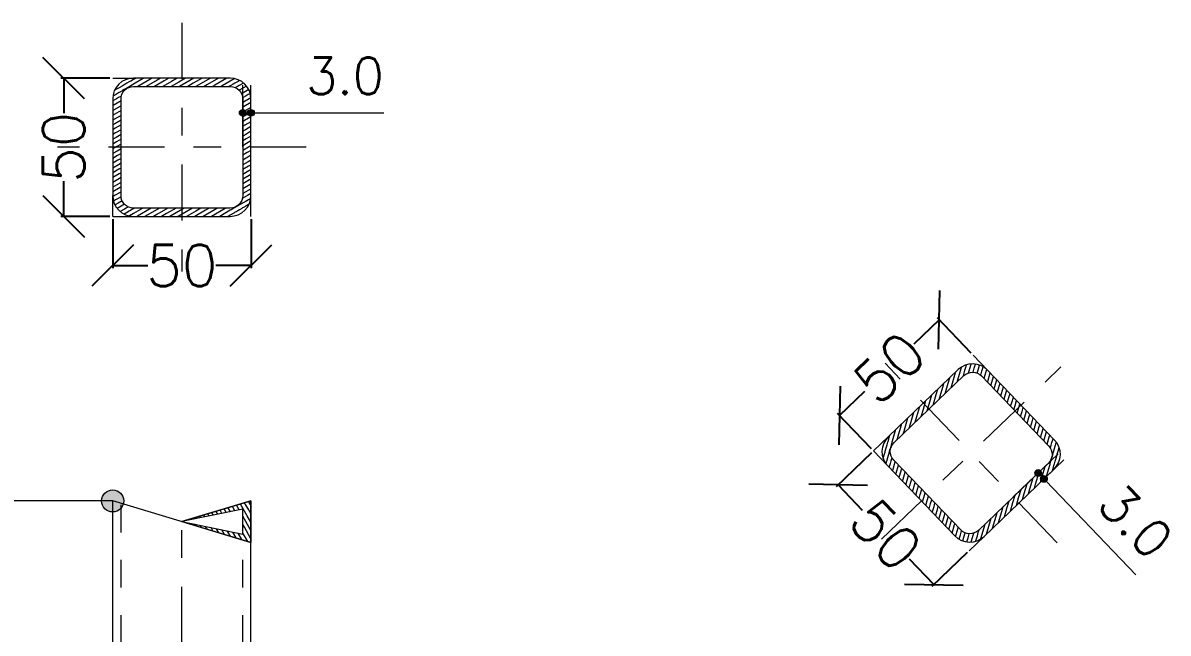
# Model space of a CAD drawing. Header units: millimetres. Extents: x 3028.5 to 3057.3, y 108.4 to 144.6.
# Drawn here: x 3049.861 to 3054.001, y 135.388 to 137.596 of the extents above; entities that cross this region are included whole.
import ezdxf
from ezdxf.enums import TextEntityAlignment as Align

# ---------------------------------------------------------------- set-up
doc = ezdxf.new("R2010")
doc.units = ezdxf.units.MM
doc.linetypes.add('CYPE_PUNTO', pattern=[0.075, 0, -0.075])
doc.linetypes.add('CYPE_RAYAPUNTO', pattern=[0.4125, 0.2025, -0.105, 0, -0.105])
for name, color, linetype, lineweight in [('COTAS', 202, 'Continuous', 13), ('EJES', 42, 'CYPE_RAYAPUNTO', 0), ('LINEAS_DE_PROLONGACION_DE_COTAS', 8, 'CYPE_PUNTO', 9), ('LINEAS_OCULTAS', 8, 'CYPE_PUNTO', 9), ('PERFILES', 7, 'Continuous', 9), ('SOMBREADOS', 8, 'Continuous', 9), ('TEXTOS', 2, 'Continuous', 9)]:
    doc.layers.add(name, color=color, linetype=linetype, lineweight=lineweight)
doc.styles.add('CYPETXT_0.04_romans', font='romans__.ttf', dxfattribs={"height": 0.15})
doc.styles.add('CYPETXT_romans', font='romans__.ttf', dxfattribs={"height": 0.2})
doc.dimstyles.new('cype_oblique', dxfattribs={"dimtxt": 0.15, "dimasz": 0.15, "dimexe": 0.01, "dimexo": 0.01, "dimgap": 0, "dimtad": 0, "dimdec": 4, "dimzin": 0, "dimdsep": 46, "dimtxsty": 'CYPETXT_0.04_romans', "dimblk1": 'OBLIQUE', "dimblk2": 'OBLIQUE', "dimsah": 1, "dimcen": 0.09, "dimadec": 0, "dimazin": 0, "dimtfac": 1, "dimtdec": 4, "dimtofl": 0, "dimtmove": 2, "dimatfit": 3, "dimfxl": 1, "dimtolj": 1, "dimtzin": 0, "dimarcsym": 0})

# ---------------------------------------------------------------- blocks, each defined once
blk = doc.blocks.new('_OBLIQUE')
at = {"color": 0, "linetype": 'ByBlock', "lineweight": -2}
blk.add_line((-0.5, -0.5), (0.5, 0.5), dxfattribs=at)
blk = doc.blocks.new('*D3056')
at = {"layer": 'COTAS', "color": 0, "lineweight": -2, "transparency": 16777216}
for p, q in [((3050.1755, 137.3958), (3049.9982, 137.3958)), ((3050.0082, 137.3958), (3050.0082, 137.2691)), ((3050.0082, 136.8959), (3050.0082, 137.0227)), ((3050.1755, 136.8959), (3049.9982, 136.8959))]:
    blk.add_line(p, q, dxfattribs=at)
at = {"layer": 'Defpoints', "color": 0, "transparency": 16777216}
for p in [(3050.1855, 137.3958), (3050.0082, 136.8959), (3050.1855, 136.8959)]:
    blk.add_point(p, dxfattribs=at)
at = {"layer": 'COTAS', "color": 0, "lineweight": -2, "transparency": 16777216, "xscale": 0.15, "yscale": 0.15, "zscale": 0.15}
for p, rotation in [((3050.0082, 137.3958), 90), ((3050.0082, 136.8959), 270)]:
    blk.add_blockref('_OBLIQUE', p, dxfattribs=dict(at, rotation=rotation))
at = {"layer": 'COTAS', "color": 0, "transparency": 16777216, "insert": (3050.0082, 137.1459), "char_height": 0.15, "attachment_point": 5, "rotation": 90, "style": 'CYPETXT_0.04_romans'}
blk.add_mtext('\\A1;50', dxfattribs=at)
blk = doc.blocks.new('*D3057')
at = {"layer": 'COTAS', "color": 0, "lineweight": -2, "transparency": 16777216}
for p, q in [((3050.1855, 136.8859), (3050.1855, 136.7085)), ((3050.6855, 136.8859), (3050.6855, 136.7085)), ((3050.1855, 136.7185), (3050.3123, 136.7185)), ((3050.6855, 136.7185), (3050.5587, 136.7185))]:
    blk.add_line(p, q, dxfattribs=at)
at = {"layer": 'Defpoints', "color": 0, "transparency": 16777216}
for p in [(3050.1855, 136.8959), (3050.6855, 136.8959), (3050.6855, 136.7185)]:
    blk.add_point(p, dxfattribs=at)
at = {"layer": 'COTAS', "color": 0, "lineweight": -2, "transparency": 16777216, "xscale": 0.15, "yscale": 0.15, "zscale": 0.15, "rotation": 180}
blk.add_blockref('_OBLIQUE', (3050.1855, 136.7185), dxfattribs=at)
at = {"layer": 'COTAS', "color": 0, "lineweight": -2, "transparency": 16777216, "xscale": 0.15, "yscale": 0.15, "zscale": 0.15}
blk.add_blockref('_OBLIQUE', (3050.6855, 136.7185), dxfattribs=at)
at = {"layer": 'COTAS', "color": 0, "transparency": 16777216, "insert": (3050.4355, 136.7185), "char_height": 0.15, "attachment_point": 5, "style": 'CYPETXT_0.04_romans'}
blk.add_mtext('\\A1;50', dxfattribs=at)
blk = doc.blocks.new('*D3058')
at = {"layer": 'COTAS', "color": 0, "lineweight": -2, "transparency": 16777216}
for p, q in [((3053.174, 136.5213), (3053.0825, 136.4335)), ((3053.2898, 136.4005), (3053.167, 136.5285)), ((3052.8131, 136.1752), (3052.9046, 136.263)), ((3052.9289, 136.0545), (3052.8062, 136.1824))]:
    blk.add_line(p, q, dxfattribs=at)
at = {"layer": 'Defpoints', "color": 0, "transparency": 16777216}
for p in [(3053.2967, 136.3933), (3052.8131, 136.1752), (3052.9359, 136.0472)]:
    blk.add_point(p, dxfattribs=at)
at = {"layer": 'COTAS', "color": 0, "lineweight": -2, "transparency": 16777216, "xscale": 0.15, "yscale": 0.15, "zscale": 0.15}
for p, rotation in [((3053.174, 136.5213), 43.80353388473809), ((3052.8131, 136.1752), 223.8035338847381)]:
    blk.add_blockref('_OBLIQUE', p, dxfattribs=dict(at, rotation=rotation))
at = {"layer": 'COTAS', "color": 0, "transparency": 16777216, "insert": (3052.9935, 136.3483), "char_height": 0.15, "attachment_point": 5, "rotation": 43.8035, "style": 'CYPETXT_0.04_romans'}
blk.add_mtext('\\A1;50', dxfattribs=at)
blk = doc.blocks.new('*D3059')
at = {"layer": 'COTAS', "color": 0, "lineweight": -2, "transparency": 16777216}
for p, q in [((3052.9286, 136.0403), (3052.8007, 135.9176)), ((3052.8079, 135.9245), (3052.8957, 135.833)), ((3053.154, 135.5637), (3053.0662, 135.6552)), ((3053.2747, 135.6795), (3053.1467, 135.5567))]:
    blk.add_line(p, q, dxfattribs=at)
at = {"layer": 'Defpoints', "color": 0, "transparency": 16777216}
for p in [(3052.9359, 136.0472), (3053.2819, 135.6864), (3053.154, 135.5637)]:
    blk.add_point(p, dxfattribs=at)
at = {"layer": 'COTAS', "color": 0, "lineweight": -2, "transparency": 16777216, "xscale": 0.15, "yscale": 0.15, "zscale": 0.15}
for p, rotation in [((3052.8079, 135.9245), 133.8035338846832), ((3053.154, 135.5637), 313.8035338846832)]:
    blk.add_blockref('_OBLIQUE', p, dxfattribs=dict(at, rotation=rotation))
at = {"layer": 'COTAS', "color": 0, "transparency": 16777216, "insert": (3052.9809, 135.7441), "char_height": 0.15, "attachment_point": 5, "rotation": 313.8035, "style": 'CYPETXT_0.04_romans'}
blk.add_mtext('\\A1;50', dxfattribs=at)

msp = doc.modelspace()

# ---------------------------------------------------------------- hatches: boundary and pattern name
at = {"layer": 'COTAS'}
h = msp.add_hatch(color=256, dxfattribs=at)
edge = h.paths.add_edge_path()
edge.add_arc((3050.65547, 137.27085), 0.012, 0, 360)
h = msp.add_hatch(color=256, dxfattribs=at)
edge = h.paths.add_edge_path()
edge.add_arc((3050.68547, 137.27085), 0.012, 0, 360)
h = msp.add_hatch(color=256, dxfattribs=at)
edge = h.paths.add_edge_path()
edge.add_arc((3053.53181, 135.96761), 0.012, 0, 360)
h = msp.add_hatch(color=256, dxfattribs=at)
edge = h.paths.add_edge_path()
edge.add_arc((3053.55258, 135.94596), 0.012, 0, 360)
at = {"layer": 'TEXTOS'}
h = msp.add_hatch(color=256, dxfattribs=at)
edge = h.paths.add_edge_path()
edge.add_arc((3050.18549, 135.86658), 0.04, 0, 360)

# ---------------------------------------------------------------- linework, layer by layer
at = {"layer": 'COTAS'}
for p, q in [((3050.65547, 137.14586), (3050.65547, 137.37085)), ((3050.68547, 137.14586), (3050.68547, 137.37085)), ((3050.65547, 137.27085), (3051.16545, 137.27085)), ((3053.4416, 135.88109), (3053.60398, 136.03683)), ((3053.46237, 135.85944), (3053.62474, 136.01518)), ((3053.53181, 135.96761), (3053.88481, 135.59955))]:
    msp.add_line(p, q, dxfattribs=at)
for centre in [(3050.65547, 137.27085), (3050.68547, 137.27085), (3053.53181, 135.96761), (3053.55258, 135.94596)]:
    msp.add_circle(centre, 0.012, dxfattribs=at)
at = {"layer": 'EJES'}
for p, q in [((3050.43548, 137.59584), (3050.43548, 136.69588)), ((3050.88546, 137.14586), (3049.9855, 137.14586)), ((3052.96457, 135.72839), (3053.61408, 136.35133)), ((3053.6008, 135.7151), (3052.97786, 136.36462)), ((3050.43548, 133.30278), (3050.43548, 135.79159))]:
    msp.add_line(p, q, dxfattribs=at)
at = {"layer": 'LINEAS_DE_PROLONGACION_DE_COTAS'}
for p, q in [((3050.18549, 137.39585), (3050.26049, 137.39585)), ((3050.18549, 136.89587), (3050.18549, 136.97087)), ((3050.68547, 136.89587), (3050.68547, 136.97087)), ((3050.18549, 136.89587), (3050.26049, 136.89587)), ((3053.29671, 136.39332), (3053.34862, 136.3392)), ((3052.93587, 136.04724), (3052.98999, 136.09916)), ((3052.93587, 136.04724), (3052.98778, 135.99312)), ((3053.28194, 135.6864), (3053.33607, 135.73831))]:
    msp.add_line(p, q, dxfattribs=at)
at = {"layer": 'LINEAS_OCULTAS'}
for p, q in [((3050.21549, 133.55277), (3050.21549, 135.85758)), ((3050.65547, 133.55277), (3050.65547, 135.72559))]:
    msp.add_line(p, q, dxfattribs=at)
at = {"layer": 'PERFILES'}
for p, q in [((3050.18549, 133.61601), (3050.18549, 135.86658)), ((3050.68547, 133.55277), (3050.68547, 135.71659))]:
    msp.add_line(p, q, dxfattribs=at)
for points in [[(3050.26049, 137.39585), (3050.24586, 137.3944), (3050.23179, 137.39014), (3050.21882, 137.38321), (3050.20746, 137.37388), (3050.19813, 137.36252), (3050.1912, 137.34955), (3050.18693, 137.33548), (3050.18549, 137.32085), (3050.18549, 136.97087), (3050.18693, 136.95623), (3050.1912, 136.94217), (3050.19813, 136.9292), (3050.20746, 136.91783), (3050.21882, 136.90851), (3050.23179, 136.90158), (3050.24586, 136.89731), (3050.26049, 136.89587), (3050.61047, 136.89587), (3050.6251, 136.89731), (3050.63917, 136.90158), (3050.65214, 136.90851), (3050.6635, 136.91783), (3050.67283, 136.9292), (3050.67976, 136.94217), (3050.68403, 136.95623), (3050.68547, 136.97087), (3050.68547, 137.32085), (3050.68403, 137.33548), (3050.67976, 137.34955), (3050.67283, 137.36252), (3050.6635, 137.37388), (3050.65214, 137.38321), (3050.63917, 137.39014), (3050.6251, 137.3944), (3050.61047, 137.39585), (3050.26049, 137.39585)], [(3050.61047, 137.36585), (3050.61925, 137.36498), (3050.62769, 137.36242), (3050.63547, 137.35826), (3050.64229, 137.35267), (3050.64789, 137.34585), (3050.65205, 137.33807), (3050.65461, 137.32963), (3050.65547, 137.32085), (3050.65547, 136.97087), (3050.65461, 136.96209), (3050.65205, 136.95365), (3050.64789, 136.94587), (3050.64229, 136.93905), (3050.63547, 136.93345), (3050.62769, 136.92929), (3050.61925, 136.92673), (3050.61047, 136.92587), (3050.26049, 136.92587), (3050.25171, 136.92673), (3050.24327, 136.92929), (3050.23549, 136.93345), (3050.22867, 136.93905), (3050.22307, 136.94587), (3050.21892, 136.95365), (3050.21636, 136.96209), (3050.21549, 136.97087), (3050.21549, 137.32085), (3050.21636, 137.32963), (3050.21892, 137.33807), (3050.22307, 137.34585), (3050.22867, 137.35267), (3050.23549, 137.35826), (3050.24327, 137.36242), (3050.25171, 137.36498), (3050.26049, 137.36585), (3050.61047, 137.36585)], [(3053.58866, 135.98057), (3053.59822, 135.99174), (3053.60542, 136.00455), (3053.60998, 136.01853), (3053.61173, 136.03313), (3053.61059, 136.04779), (3053.60662, 136.06194), (3053.59996, 136.07505), (3053.59088, 136.08661), (3053.34862, 136.3392), (3053.33745, 136.34876), (3053.32463, 136.35596), (3053.31066, 136.36052), (3053.29606, 136.36226), (3053.2814, 136.36113), (3053.26725, 136.35716), (3053.25414, 136.3505), (3053.24258, 136.34141), (3052.98999, 136.09916), (3052.98043, 136.08799), (3052.97323, 136.07517), (3052.96867, 136.06119), (3052.96692, 136.04659), (3052.96806, 136.03194), (3052.97203, 136.01778), (3052.97869, 136.00467), (3052.98778, 135.99312), (3053.23003, 135.74053), (3053.2412, 135.73097), (3053.25402, 135.72377), (3053.268, 135.71921), (3053.28259, 135.71746), (3053.29725, 135.71859), (3053.31141, 135.72257), (3053.32451, 135.72923), (3053.33607, 135.73831), (3053.58866, 135.98057)], [(3053.31531, 135.75996), (3053.30837, 135.75451), (3053.30051, 135.75052), (3053.29201, 135.74813), (3053.28322, 135.74745), (3053.27446, 135.7485), (3053.26607, 135.75124), (3053.25838, 135.75556), (3053.25168, 135.76129), (3053.00943, 136.01388), (3053.00398, 136.02082), (3052.99998, 136.02868), (3052.9976, 136.03717), (3052.99692, 136.04597), (3052.99796, 136.05473), (3053.0007, 136.06311), (3053.00502, 136.0708), (3053.01076, 136.0775), (3053.26335, 136.31976), (3053.27028, 136.32521), (3053.27815, 136.32921), (3053.28664, 136.33159), (3053.29543, 136.33227), (3053.30419, 136.33122), (3053.31258, 136.32849), (3053.32027, 136.32417), (3053.32697, 136.31843), (3053.56922, 136.06584), (3053.57468, 136.05891), (3053.57867, 136.05104), (3053.58106, 136.04255), (3053.58174, 136.03375), (3053.58069, 136.025), (3053.57795, 136.01661), (3053.57363, 136.00892), (3053.5679, 136.00222), (3053.31531, 135.75996)], [(3050.43548, 135.79159), (3050.68547, 135.71659), (3050.68547, 135.86658), (3050.43548, 135.79159), (3050.65547, 135.74659), (3050.65547, 135.83658), (3050.43548, 135.79159)]]:
    msp.add_lwpolyline(points, close=True, dxfattribs=at)
msp.add_lwpolyline([(3050.43548, 135.79159), (3050.68547, 135.86658), (3050.68547, 135.71659), (3050.18549, 135.86658)], dxfattribs=at)
at = {"layer": 'SOMBREADOS'}
for p, q in [((3050.24795, 137.38398), (3050.2449, 137.38222)), ((3050.25048, 137.38544), (3050.24795, 137.38398)), ((3050.26049, 137.39122), (3050.25048, 137.38544)), ((3050.26747, 137.39525), (3050.26049, 137.39122)), ((3050.29359, 137.39301), (3050.26049, 137.3739)), ((3050.2685, 137.39585), (3050.26747, 137.39525)), ((3050.31971, 137.39077), (3050.27654, 137.36585)), ((3050.2985, 137.39585), (3050.29359, 137.39301)), ((3050.34583, 137.38853), (3050.30654, 137.36585)), ((3050.3285, 137.39585), (3050.31971, 137.39077)), ((3050.37195, 137.38629), (3050.33654, 137.36585)), ((3050.3585, 137.39585), (3050.34583, 137.38853)), ((3050.39807, 137.38405), (3050.36653, 137.36585)), ((3050.3885, 137.39585), (3050.37195, 137.38629)), ((3050.41849, 137.39585), (3050.39807, 137.38405)), ((3050.44849, 137.39585), (3050.42419, 137.38181)), ((3050.47849, 137.39585), (3050.45031, 137.37958)), ((3050.50849, 137.39585), (3050.47643, 137.37734)), ((3050.53849, 137.39585), (3050.50255, 137.3751)), ((3050.56849, 137.39585), (3050.52867, 137.37286)), ((3050.59849, 137.39585), (3050.55479, 137.37062)), ((3050.61047, 137.38545), (3050.58091, 137.36838)), ((3050.62466, 137.39364), (3050.61047, 137.38545)), ((3050.62495, 137.3938), (3050.62466, 137.39364)), ((3050.62512, 137.3939), (3050.62495, 137.3938)), ((3050.62572, 137.39425), (3050.62512, 137.3939)), ((3050.6362, 137.38298), (3050.62646, 137.37736)), ((3050.63849, 137.3843), (3050.6362, 137.38298)), ((3050.64409, 137.38754), (3050.63849, 137.3843)), ((3050.204, 137.3586), (3050.19246, 137.35195)), ((3050.20697, 137.343), (3050.19503, 137.33611)), ((3050.21307, 137.36384), (3050.204, 137.3586)), ((3050.21588, 137.36546), (3050.21307, 137.36384)), ((3050.21915, 137.36735), (3050.21588, 137.36546)), ((3050.22037, 137.35074), (3050.2179, 137.34931)), ((3050.22655, 137.37163), (3050.21915, 137.36735)), ((3050.22686, 137.35448), (3050.22037, 137.35074)), ((3050.23347, 137.37562), (3050.22655, 137.37163)), ((3050.23441, 137.35885), (3050.22686, 137.35448)), ((3050.23698, 137.37765), (3050.23347, 137.37562)), ((3050.2349, 137.35913), (3050.23441, 137.35885)), ((3050.23536, 137.35939), (3050.2349, 137.35913)), ((3050.24278, 137.36368), (3050.23536, 137.35939)), ((3050.2449, 137.38222), (3050.23698, 137.37765)), ((3050.24342, 137.36405), (3050.24278, 137.36368)), ((3050.25101, 137.36842), (3050.24342, 137.36405)), ((3050.25731, 137.37207), (3050.25101, 137.36842)), ((3050.26049, 137.3739), (3050.25731, 137.37207)), ((3050.42419, 137.38181), (3050.39653, 137.36585)), ((3050.45031, 137.37958), (3050.42653, 137.36585)), ((3050.47643, 137.37734), (3050.45653, 137.36585)), ((3050.50255, 137.3751), (3050.48653, 137.36585)), ((3050.52867, 137.37286), (3050.51653, 137.36585)), ((3050.55479, 137.37062), (3050.54653, 137.36585)), ((3050.58091, 137.36838), (3050.57653, 137.36585)), ((3050.60703, 137.36614), (3050.60652, 137.36585)), ((3050.61047, 137.36813), (3050.60703, 137.36614)), ((3050.61212, 137.36908), (3050.61047, 137.36813)), ((3050.6211, 137.37427), (3050.61212, 137.36908)), ((3050.62646, 137.37736), (3050.6211, 137.37427)), ((3050.63634, 137.36574), (3050.6292, 137.36162)), ((3050.64307, 137.36963), (3050.63634, 137.36574)), ((3050.65811, 137.37831), (3050.64307, 137.36963)), ((3050.6654, 137.34788), (3050.65119, 137.33968)), ((3050.67708, 137.35462), (3050.6654, 137.34788)), ((3050.18611, 137.31364), (3050.18549, 137.31328)), ((3050.1986, 137.32085), (3050.18611, 137.31364)), ((3050.19061, 137.33355), (3050.18648, 137.33117)), ((3050.21549, 137.31328), (3050.18752, 137.29714)), ((3050.19211, 137.33442), (3050.19061, 137.33355)), ((3050.19503, 137.33611), (3050.19211, 137.33442)), ((3050.20653, 137.32543), (3050.1986, 137.32085)), ((3050.21449, 137.33002), (3050.20653, 137.32543)), ((3050.21692, 137.33143), (3050.21449, 137.33002)), ((3050.65656, 137.30814), (3050.65547, 137.30751)), ((3050.68547, 137.30751), (3050.65797, 137.29163)), ((3050.68254, 137.34046), (3050.67513, 137.33618)), ((3050.18752, 137.29714), (3050.18549, 137.29596)), ((3050.18894, 137.28063), (3050.18549, 137.27864)), ((3050.19035, 137.26413), (3050.18549, 137.26132)), ((3050.21549, 137.29596), (3050.18894, 137.28063)), ((3050.21549, 137.27864), (3050.19035, 137.26413)), ((3050.21549, 137.26132), (3050.19177, 137.24763)), ((3050.65797, 137.29163), (3050.65547, 137.29019)), ((3050.65939, 137.27513), (3050.65547, 137.27287)), ((3050.68547, 137.29019), (3050.65939, 137.27513)), ((3050.68547, 137.27287), (3050.6608, 137.25863)), ((3050.19177, 137.24763), (3050.18549, 137.244)), ((3050.19318, 137.23112), (3050.18549, 137.22668)), ((3050.21549, 137.244), (3050.19318, 137.23112)), ((3050.21549, 137.22668), (3050.1946, 137.21462)), ((3050.6608, 137.25863), (3050.65547, 137.25555)), ((3050.66222, 137.24212), (3050.65547, 137.23823)), ((3050.66363, 137.22562), (3050.65547, 137.22091)), ((3050.68547, 137.25555), (3050.66222, 137.24212)), ((3050.68547, 137.23823), (3050.66363, 137.22562)), ((3050.68547, 137.22091), (3050.66505, 137.20912)), ((3050.1946, 137.21462), (3050.18549, 137.20936)), ((3050.19601, 137.19812), (3050.18549, 137.19204)), ((3050.19743, 137.18161), (3050.18549, 137.17472)), ((3050.21549, 137.20936), (3050.19601, 137.19812)), ((3050.21549, 137.19204), (3050.19743, 137.18161)), ((3050.66505, 137.20912), (3050.65547, 137.20359)), ((3050.66646, 137.19262), (3050.65547, 137.18627)), ((3050.66788, 137.17611), (3050.65547, 137.16895)), ((3050.68547, 137.20359), (3050.66646, 137.19262)), ((3050.68547, 137.18627), (3050.66788, 137.17611)), ((3050.19884, 137.16511), (3050.18549, 137.1574)), ((3050.20026, 137.14861), (3050.18549, 137.14008)), ((3050.21549, 137.17472), (3050.19884, 137.16511)), ((3050.21549, 137.1574), (3050.20026, 137.14861)), ((3050.21549, 137.14008), (3050.20167, 137.1321)), ((3050.66929, 137.15961), (3050.65547, 137.15163)), ((3050.67071, 137.14311), (3050.65547, 137.13431)), ((3050.68547, 137.16895), (3050.66929, 137.15961)), ((3050.68547, 137.15163), (3050.67071, 137.14311)), ((3050.20167, 137.1321), (3050.18549, 137.12276)), ((3050.20308, 137.1156), (3050.18549, 137.10544)), ((3050.2045, 137.0991), (3050.18549, 137.08812)), ((3050.21549, 137.12276), (3050.20308, 137.1156)), ((3050.21549, 137.10544), (3050.2045, 137.0991)), ((3050.67212, 137.1266), (3050.65547, 137.11699)), ((3050.67353, 137.1101), (3050.65547, 137.09967)), ((3050.67495, 137.0936), (3050.65547, 137.08235)), ((3050.68547, 137.13431), (3050.67212, 137.1266)), ((3050.68547, 137.11699), (3050.67353, 137.1101)), ((3050.68547, 137.09967), (3050.67495, 137.0936)), ((3050.20591, 137.0826), (3050.18549, 137.07081)), ((3050.20733, 137.06609), (3050.18549, 137.05349)), ((3050.21549, 137.08812), (3050.20591, 137.0826)), ((3050.21549, 137.07081), (3050.20733, 137.06609)), ((3050.21549, 137.05349), (3050.20874, 137.04959)), ((3050.67636, 137.07709), (3050.65547, 137.06503)), ((3050.67778, 137.06059), (3050.65547, 137.04771)), ((3050.68547, 137.08235), (3050.67636, 137.07709)), ((3050.68547, 137.06503), (3050.67778, 137.06059)), ((3050.20874, 137.04959), (3050.18549, 137.03617)), ((3050.21016, 137.03309), (3050.18549, 137.01885)), ((3050.21157, 137.01658), (3050.18549, 137.00153)), ((3050.21549, 137.03617), (3050.21016, 137.03309)), ((3050.21549, 137.01885), (3050.21157, 137.01658)), ((3050.67919, 137.04409), (3050.65547, 137.03039)), ((3050.68061, 137.02759), (3050.65547, 137.01307)), ((3050.68202, 137.01108), (3050.65547, 136.99575)), ((3050.68547, 137.04771), (3050.67919, 137.04409)), ((3050.68547, 137.03039), (3050.68061, 137.02759)), ((3050.68547, 137.01307), (3050.68202, 137.01108)), ((3050.21299, 137.00008), (3050.18549, 136.98421)), ((3050.19238, 136.97087), (3050.18585, 136.9671)), ((3050.2144, 136.98358), (3050.19238, 136.97087)), ((3050.21549, 137.00153), (3050.21299, 137.00008)), ((3050.21549, 136.98421), (3050.2144, 136.98358)), ((3050.68344, 136.99458), (3050.65547, 136.97843)), ((3050.68547, 136.99575), (3050.68344, 136.99458)), ((3050.68547, 136.97843), (3050.68485, 136.97808)), ((3050.19584, 136.95554), (3050.18842, 136.95126)), ((3050.20556, 136.94383), (3050.19388, 136.93709)), ((3050.21977, 136.95204), (3050.20556, 136.94383)), ((3050.24176, 136.93009), (3050.23462, 136.92597)), ((3050.62754, 136.92767), (3050.61996, 136.92329)), ((3050.62818, 136.92804), (3050.62754, 136.92767)), ((3050.6356, 136.93232), (3050.62818, 136.92804)), ((3050.63606, 136.93259), (3050.6356, 136.93232)), ((3050.63655, 136.93287), (3050.63606, 136.93259)), ((3050.64411, 136.93723), (3050.63655, 136.93287)), ((3050.65059, 136.94098), (3050.64411, 136.93723)), ((3050.65306, 136.9424), (3050.65059, 136.94098)), ((3050.65719, 136.94479), (3050.65306, 136.9424)), ((3050.65647, 136.96169), (3050.65404, 136.96029)), ((3050.6579, 136.92787), (3050.65509, 136.92625)), ((3050.66443, 136.96629), (3050.65647, 136.96169)), ((3050.66399, 136.94872), (3050.65719, 136.94479)), ((3050.66697, 136.93311), (3050.6579, 136.92787)), ((3050.6785, 136.93977), (3050.66697, 136.93311)), ((3050.68036, 136.95816), (3050.67885, 136.95729)), ((3050.68448, 136.96054), (3050.68036, 136.95816)), ((3050.22789, 136.92208), (3050.21285, 136.91341)), ((3050.23247, 136.90741), (3050.22687, 136.90418)), ((3050.23462, 136.92597), (3050.22789, 136.92208)), ((3050.23477, 136.90874), (3050.23247, 136.90741)), ((3050.2445, 136.91436), (3050.23477, 136.90874)), ((3050.24986, 136.91745), (3050.2445, 136.91436)), ((3050.24584, 136.89781), (3050.24524, 136.89747)), ((3050.24602, 136.89791), (3050.24584, 136.89781)), ((3050.2463, 136.89808), (3050.24602, 136.89791)), ((3050.26049, 136.90627), (3050.2463, 136.89808)), ((3050.25884, 136.92263), (3050.24986, 136.91745)), ((3050.26049, 136.92359), (3050.25884, 136.92263)), ((3050.26444, 136.92587), (3050.26049, 136.92359)), ((3050.29444, 136.92587), (3050.26049, 136.90627)), ((3050.27457, 136.89708), (3050.27248, 136.89587)), ((3050.32443, 136.92587), (3050.27457, 136.89708)), ((3050.30979, 136.90009), (3050.30247, 136.89587)), ((3050.35443, 136.92587), (3050.30979, 136.90009)), ((3050.34502, 136.90311), (3050.33247, 136.89587)), ((3050.38443, 136.92587), (3050.34502, 136.90311)), ((3050.38025, 136.90613), (3050.36247, 136.89587)), ((3050.41443, 136.92587), (3050.38025, 136.90613)), ((3050.41548, 136.90915), (3050.39247, 136.89587)), ((3050.44443, 136.92587), (3050.41548, 136.90915)), ((3050.45071, 136.91217), (3050.42247, 136.89587)), ((3050.47443, 136.92587), (3050.45071, 136.91217)), ((3050.48594, 136.91519), (3050.45247, 136.89587)), ((3050.52117, 136.91821), (3050.48247, 136.89587)), ((3050.50443, 136.92587), (3050.48594, 136.91519)), ((3050.55639, 136.92123), (3050.51246, 136.89587)), ((3050.53442, 136.92587), (3050.52117, 136.91821)), ((3050.59162, 136.92425), (3050.54246, 136.89587)), ((3050.56442, 136.92587), (3050.55639, 136.92123)), ((3050.61047, 136.91781), (3050.57246, 136.89587)), ((3050.59442, 136.92587), (3050.59162, 136.92425)), ((3050.61047, 136.90049), (3050.60246, 136.89587)), ((3050.61365, 136.91965), (3050.61047, 136.91781)), ((3050.62048, 136.90627), (3050.61047, 136.90049)), ((3050.61996, 136.92329), (3050.61365, 136.91965)), ((3050.62301, 136.90774), (3050.62048, 136.90627)), ((3050.62607, 136.9095), (3050.62301, 136.90774)), ((3050.63398, 136.91407), (3050.62607, 136.9095)), ((3050.63749, 136.91609), (3050.63398, 136.91407)), ((3050.64441, 136.92009), (3050.63749, 136.91609)), ((3050.65181, 136.92436), (3050.64441, 136.92009)), ((3050.65509, 136.92625), (3050.65181, 136.92436)), ((3053.24978, 136.3339), (3053.25435, 136.34964)), ((3053.25435, 136.34964), (3053.25444, 136.34995)), ((3053.25444, 136.34995), (3053.2545, 136.35014)), ((3053.2545, 136.35014), (3053.25469, 136.35081)), ((3053.26692, 136.33913), (3053.27005, 136.34993)), ((3053.27005, 136.34993), (3053.27079, 136.35248)), ((3053.27079, 136.35248), (3053.2726, 136.35868)), ((3053.28426, 136.34506), (3053.2891, 136.36172)), ((3053.31543, 136.34481), (3053.31919, 136.35776)), ((3053.33055, 136.3431), (3053.33294, 136.35132)), ((3053.20992, 136.30423), (3053.21228, 136.31235)), ((3053.2172, 136.2755), (3053.23326, 136.3308)), ((3053.23326, 136.3308), (3053.23393, 136.33311)), ((3053.23885, 136.29626), (3053.24978, 136.3339)), ((3053.2605, 136.31703), (3053.26177, 136.3214)), ((3053.26177, 136.3214), (3053.2623, 136.32323)), ((3053.2623, 136.32323), (3053.26519, 136.33319)), ((3053.26519, 136.33319), (3053.26692, 136.33913)), ((3053.27979, 136.32968), (3053.28209, 136.33759)), ((3053.28209, 136.33759), (3053.28426, 136.34506)), ((3053.31085, 136.32906), (3053.31543, 136.34481)), ((3053.3362, 136.3088), (3053.33656, 136.31001)), ((3053.33656, 136.31001), (3053.34365, 136.33443)), ((3053.34365, 136.33443), (3053.34575, 136.34167)), ((3053.349, 136.29908), (3053.35786, 136.32957)), ((3053.36144, 136.28815), (3053.36984, 136.31707)), ((3053.16325, 136.2511), (3053.16898, 136.27082)), ((3053.1739, 136.23397), (3053.18659, 136.27767)), ((3053.18659, 136.27767), (3053.19063, 136.29158)), ((3053.19555, 136.25473), (3053.20992, 136.30423)), ((3053.34819, 136.2963), (3053.349, 136.29908)), ((3053.36018, 136.2838), (3053.36144, 136.28815)), ((3053.37217, 136.2713), (3053.37389, 136.27722)), ((3053.37389, 136.27722), (3053.38183, 136.30457)), ((3053.38416, 136.2588), (3053.38633, 136.26628)), ((3053.38633, 136.26628), (3053.39382, 136.29207)), ((3053.39878, 136.25535), (3053.40581, 136.27957)), ((3053.41122, 136.24442), (3053.4178, 136.26707)), ((3053.11658, 136.19797), (3053.12568, 136.22929)), ((3053.13059, 136.19244), (3053.13992, 136.22454)), ((3053.13992, 136.22454), (3053.14733, 136.25005)), ((3053.15224, 136.2132), (3053.16325, 136.2511)), ((3053.39615, 136.2463), (3053.39878, 136.25535)), ((3053.40814, 136.2338), (3053.41122, 136.24442)), ((3053.42012, 136.2213), (3053.42366, 136.23349)), ((3053.42366, 136.23349), (3053.42979, 136.25457)), ((3053.43611, 136.22256), (3053.44177, 136.24207)), ((3053.44855, 136.21163), (3053.45376, 136.22957)), ((3053.06991, 136.14485), (3053.08238, 136.18776)), ((3053.09325, 136.17141), (3053.10403, 136.20852)), ((3053.10894, 136.17167), (3053.11658, 136.19797)), ((3053.43211, 136.2088), (3053.43611, 136.22256)), ((3053.4441, 136.1963), (3053.44855, 136.21163)), ((3053.45609, 136.1838), (3053.461, 136.2007)), ((3053.461, 136.2007), (3053.46575, 136.21707)), ((3053.46808, 136.1713), (3053.47344, 136.18976)), ((3053.47344, 136.18976), (3053.47774, 136.20457)), ((3053.48588, 136.17883), (3053.48973, 136.19207)), ((3053.02324, 136.09172), (3053.03908, 136.14623)), ((3053.04658, 136.11828), (3053.06073, 136.167)), ((3053.06564, 136.13014), (3053.06991, 136.14485)), ((3053.08729, 136.15091), (3053.09325, 136.17141)), ((3053.48007, 136.1588), (3053.48588, 136.17883)), ((3053.49206, 136.1463), (3053.49833, 136.1679)), ((3053.49833, 136.1679), (3053.50172, 136.17957)), ((3053.50404, 136.1338), (3053.51077, 136.15697)), ((3053.51077, 136.15697), (3053.51371, 136.16707)), ((3053.51603, 136.1213), (3053.52322, 136.14604)), ((3053.52322, 136.14604), (3053.52569, 136.15457)), ((3053.53566, 136.13511), (3053.53768, 136.14207)), ((3052.99319, 136.09582), (3052.99578, 136.1047)), ((3053.00518, 136.08332), (3053.01743, 136.12547)), ((3053.04399, 136.10938), (3053.04658, 136.11828)), ((3053.52802, 136.1088), (3053.53566, 136.13511)), ((3053.54001, 136.0963), (3053.54811, 136.12418)), ((3053.54811, 136.12418), (3053.54967, 136.12957)), ((3053.552, 136.0838), (3053.56055, 136.11324)), ((3053.56055, 136.11324), (3053.56166, 136.11707)), ((3053.56399, 136.0713), (3053.57299, 136.10231)), ((3053.57299, 136.10231), (3053.57365, 136.10457)), ((3052.97988, 136.04998), (3052.98226, 136.05819)), ((3052.98226, 136.05819), (3052.98449, 136.06586)), ((3052.98449, 136.06586), (3052.98562, 136.06975)), ((3052.98562, 136.06975), (3052.98817, 136.07853)), ((3052.98817, 136.07853), (3052.98916, 136.08191)), ((3052.98916, 136.08191), (3052.98997, 136.08472)), ((3052.98997, 136.08472), (3052.99319, 136.09582)), ((3052.99709, 136.05545), (3052.99948, 136.06368)), ((3052.99948, 136.06368), (3052.99969, 136.06439)), ((3052.99969, 136.06439), (3053.00213, 136.0728)), ((3053.00213, 136.0728), (3053.00416, 136.0798)), ((3053.00416, 136.0798), (3053.00518, 136.08332)), ((3053.02234, 136.08861), (3053.02324, 136.09172)), ((3053.57551, 136.05722), (3053.5763, 136.05991)), ((3053.5763, 136.05991), (3053.57886, 136.06874)), ((3053.57886, 136.06874), (3053.58141, 136.07753)), ((3053.58141, 136.07753), (3053.58544, 136.09138)), ((3053.58544, 136.09138), (3053.58564, 136.09207)), ((3053.59071, 136.05576), (3053.59455, 136.06899)), ((3053.59455, 136.06899), (3053.59549, 136.07223)), ((3053.59549, 136.07223), (3053.59598, 136.0739)), ((3053.59598, 136.0739), (3053.59731, 136.07847)), ((3053.60365, 136.04655), (3053.60737, 136.05934)), ((3052.97129, 136.02039), (3052.975, 136.03317)), ((3052.975, 136.03317), (3052.97792, 136.04323)), ((3052.97792, 136.04323), (3052.97883, 136.04635)), ((3052.97883, 136.04635), (3052.97988, 136.04998)), ((3052.98794, 136.02397), (3052.99014, 136.03151)), ((3052.99014, 136.03151), (3052.99147, 136.03609)), ((3052.99147, 136.03609), (3052.99226, 136.03883)), ((3052.99226, 136.03883), (3052.99435, 136.04602)), ((3052.99435, 136.04602), (3052.99679, 136.0544)), ((3052.99679, 136.0544), (3052.99694, 136.05494)), ((3052.99694, 136.05494), (3052.99709, 136.05545)), ((3052.99979, 136.01098), (3053.00236, 136.01981)), ((3053.00236, 136.01981), (3053.00314, 136.0225)), ((3053.57917, 136.01604), (3053.58156, 136.02427)), ((3053.58156, 136.02427), (3053.58171, 136.02478)), ((3053.58171, 136.02478), (3053.58187, 136.02532)), ((3053.58187, 136.02532), (3053.5843, 136.0337)), ((3053.5843, 136.0337), (3053.58639, 136.0409)), ((3053.58639, 136.0409), (3053.58719, 136.04363)), ((3053.59416, 136.01386), (3053.59639, 136.02154)), ((3053.59639, 136.02154), (3053.59877, 136.02975)), ((3053.59877, 136.02975), (3053.59983, 136.03338)), ((3053.59983, 136.03338), (3053.60073, 136.03649)), ((3053.60073, 136.03649), (3053.60365, 136.04655)), ((3052.98135, 136.00125), (3052.98268, 136.00582)), ((3052.98268, 136.00582), (3052.98316, 136.00749)), ((3052.99302, 135.98766), (3052.99322, 135.98834)), ((3053.00501, 135.97516), (3053.00566, 135.97741)), ((3053.00566, 135.97741), (3053.01467, 136.00842)), ((3053.0181, 135.96648), (3053.02666, 135.99592)), ((3053.03055, 135.95555), (3053.03864, 135.98342)), ((3053.54241, 135.94324), (3053.55631, 135.99111)), ((3053.56281, 135.95971), (3053.57347, 135.99641)), ((3053.57347, 135.99641), (3053.57449, 135.99993)), ((3053.57449, 135.99993), (3053.57652, 136.00692)), ((3053.57652, 136.00692), (3053.57897, 136.01533)), ((3053.57897, 136.01533), (3053.57917, 136.01604)), ((3053.58288, 135.97502), (3053.58321, 135.97617)), ((3053.58321, 135.97617), (3053.58546, 135.98391)), ((3053.58546, 135.98391), (3053.58868, 135.995)), ((3053.58868, 135.995), (3053.5895, 135.99781)), ((3053.5895, 135.99781), (3053.59048, 136.0012)), ((3053.59048, 136.0012), (3053.59303, 136.00998)), ((3053.59303, 136.00998), (3053.59416, 136.01386)), ((3053.01699, 135.96266), (3053.0181, 135.96648)), ((3053.02898, 135.95016), (3053.03055, 135.95555)), ((3053.04097, 135.93766), (3053.04299, 135.94461)), ((3053.04299, 135.94461), (3053.05063, 135.97092)), ((3053.05544, 135.93368), (3053.06262, 135.95842)), ((3053.06788, 135.92275), (3053.07461, 135.94592)), ((3053.50161, 135.91031), (3053.51301, 135.94958)), ((3053.52201, 135.92678), (3053.53466, 135.97034)), ((3053.53958, 135.93349), (3053.54241, 135.94324)), ((3053.56123, 135.95426), (3053.56281, 135.95971)), ((3053.05296, 135.92516), (3053.05544, 135.93368)), ((3053.06495, 135.91266), (3053.06788, 135.92275)), ((3053.07694, 135.90016), (3053.08032, 135.91182)), ((3053.08032, 135.91182), (3053.0866, 135.93342)), ((3053.08892, 135.88766), (3053.09277, 135.90089)), ((3053.09277, 135.90089), (3053.09859, 135.92092)), ((3053.10521, 135.88996), (3053.11058, 135.90842)), ((3053.11766, 135.87903), (3053.12256, 135.89592)), ((3053.4608, 135.87738), (3053.46971, 135.90805)), ((3053.47463, 135.8712), (3053.4812, 135.89385)), ((3053.4812, 135.89385), (3053.49136, 135.92881)), ((3053.49628, 135.89196), (3053.50161, 135.91031)), ((3053.51793, 135.91273), (3053.52201, 135.92678)), ((3050.65732, 135.83842), (3050.64762, 135.85521)), ((3050.6683, 135.8494), (3050.66238, 135.85964)), ((3050.67928, 135.86038), (3050.67715, 135.86407)), ((3050.68252, 135.85476), (3050.67928, 135.86038)), ((3050.68547, 135.84965), (3050.68252, 135.85476)), ((3053.10091, 135.87516), (3053.10521, 135.88996)), ((3053.1129, 135.86266), (3053.11766, 135.87903)), ((3053.12489, 135.85016), (3053.1301, 135.8681)), ((3053.1301, 135.8681), (3053.13455, 135.88342)), ((3053.13688, 135.83766), (3053.14255, 135.85716)), ((3053.14255, 135.85716), (3053.14654, 135.87092)), ((3053.15499, 135.84623), (3053.15853, 135.85842)), ((3053.42, 135.84445), (3053.42641, 135.86652)), ((3053.43132, 135.82967), (3053.4404, 135.86092)), ((3053.4404, 135.86092), (3053.44806, 135.88728)), ((3053.45297, 135.85043), (3053.4608, 135.87738)), ((3050.50317, 135.80542), (3050.49999, 135.81092)), ((3050.51866, 135.80858), (3050.51476, 135.81535)), ((3050.53415, 135.81175), (3050.52952, 135.81978)), ((3050.54964, 135.81492), (3050.54428, 135.82421)), ((3050.56514, 135.81809), (3050.55904, 135.82864)), ((3050.58063, 135.82126), (3050.57381, 135.83307)), ((3050.59612, 135.82443), (3050.58857, 135.8375)), ((3050.61161, 135.82759), (3050.60333, 135.84192)), ((3050.6271, 135.83076), (3050.6181, 135.84635)), ((3050.64259, 135.83393), (3050.63286, 135.85078)), ((3050.66682, 135.79196), (3050.65547, 135.81162)), ((3050.67205, 135.8129), (3050.65732, 135.83842)), ((3050.67729, 135.83383), (3050.6683, 135.8494)), ((3050.68547, 135.78966), (3050.67205, 135.8129)), ((3050.68547, 135.81966), (3050.67729, 135.83383)), ((3053.14887, 135.82516), (3053.15499, 135.84623)), ((3053.16086, 135.81266), (3053.16743, 135.8353)), ((3053.16743, 135.8353), (3053.17052, 135.84592)), ((3053.17284, 135.80016), (3053.17988, 135.82437)), ((3053.17988, 135.82437), (3053.18251, 135.83342)), ((3053.18483, 135.78766), (3053.19232, 135.81344)), ((3053.19232, 135.81344), (3053.19449, 135.82092)), ((3053.36637, 135.76737), (3053.3792, 135.81152)), ((3053.3792, 135.81152), (3053.38311, 135.82499)), ((3053.38802, 135.78814), (3053.3996, 135.82799)), ((3053.3996, 135.82799), (3053.40476, 135.84576)), ((3053.40967, 135.8089), (3053.42, 135.84445)), ((3050.44121, 135.79274), (3050.44094, 135.79321)), ((3050.44323, 135.78924), (3050.44275, 135.79008)), ((3050.4567, 135.79591), (3050.45571, 135.79764)), ((3050.46418, 135.78296), (3050.46239, 135.78607)), ((3050.47219, 135.79908), (3050.47047, 135.80207)), ((3050.48513, 135.77668), (3050.48202, 135.78205)), ((3050.48768, 135.80225), (3050.48523, 135.80649)), ((3050.50608, 135.77039), (3050.50166, 135.77803)), ((3050.52702, 135.76411), (3050.5213, 135.77401)), ((3050.54797, 135.75782), (3050.54094, 135.77)), ((3050.66158, 135.77103), (3050.65547, 135.78162)), ((3050.68547, 135.72966), (3050.66158, 135.77103)), ((3050.68547, 135.75966), (3050.66682, 135.79196)), ((3053.19682, 135.77516), (3053.20477, 135.80251)), ((3053.20477, 135.80251), (3053.20648, 135.80842)), ((3053.20881, 135.76266), (3053.21721, 135.79158)), ((3053.21721, 135.79158), (3053.21847, 135.79592)), ((3053.2208, 135.75016), (3053.22965, 135.78064)), ((3053.22965, 135.78064), (3053.23046, 135.78342)), ((3053.2421, 135.76971), (3053.24245, 135.77092)), ((3053.32887, 135.74582), (3053.33839, 135.7786)), ((3053.33839, 135.7786), (3053.33981, 135.78346)), ((3053.34472, 135.74661), (3053.35879, 135.79506)), ((3053.35879, 135.79506), (3053.36146, 135.80423)), ((3050.56892, 135.75154), (3050.56058, 135.76598)), ((3050.58987, 135.74525), (3050.58022, 135.76196)), ((3050.61082, 135.73897), (3050.59986, 135.75795)), ((3050.63176, 135.73268), (3050.6195, 135.75393)), ((3050.65271, 135.7264), (3050.63914, 135.74991)), ((3050.65635, 135.75009), (3050.65547, 135.75162)), ((3050.66237, 135.73967), (3050.65635, 135.75009)), ((3050.67366, 135.72012), (3050.66237, 135.73967)), ((3053.24572, 135.7284), (3053.24811, 135.73663)), ((3053.25947, 135.72196), (3053.26323, 135.73491)), ((3053.26323, 135.73491), (3053.2678, 135.75066)), ((3053.28955, 135.718), (3053.2944, 135.73467)), ((3053.2944, 135.73467), (3053.29656, 135.74213)), ((3053.29656, 135.74213), (3053.29886, 135.75005)), ((3053.30606, 135.72104), (3053.30786, 135.72725)), ((3053.30786, 135.72725), (3053.3086, 135.72979)), ((3053.3086, 135.72979), (3053.31173, 135.74059)), ((3053.31173, 135.74059), (3053.31346, 135.74653)), ((3053.31346, 135.74653), (3053.31635, 135.75649)), ((3053.31635, 135.75649), (3053.31688, 135.75832)), ((3053.31688, 135.75832), (3053.31799, 135.76213)), ((3053.31799, 135.76213), (3053.31816, 135.7627)), ((3053.32396, 135.72891), (3053.32416, 135.72958)), ((3053.32416, 135.72958), (3053.32421, 135.72977)), ((3053.32421, 135.72977), (3053.3243, 135.73009)), ((3053.3243, 135.73009), (3053.32887, 135.74582))]:
    msp.add_line(p, q, dxfattribs=at)
for points in [[(3050.2179, 137.34931), (3050.21377, 137.34693), (3050.20697, 137.343)], [(3050.66896, 137.36725), (3050.65545, 137.35946), (3050.64272, 137.3521)], [(3050.67513, 137.33618), (3050.6686, 137.33241), (3050.65509, 137.32461)], [(3050.68511, 137.32462), (3050.67858, 137.32085), (3050.65656, 137.30814)], [(3050.68485, 136.97808), (3050.67236, 136.97087), (3050.66443, 136.96629)], [(3050.21587, 136.96711), (3050.20236, 136.95931), (3050.19584, 136.95554)], [(3050.22824, 136.93961), (3050.21551, 136.93226), (3050.20201, 136.92446)], [(3050.67885, 136.95729), (3050.67593, 136.9556), (3050.66399, 136.94872)], [(3053.29613, 136.33216), (3053.30023, 136.34628), (3053.30458, 136.36125)], [(3053.32409, 136.32088), (3053.32844, 136.33586), (3053.33055, 136.3431)], [(3052.98316, 136.00749), (3052.9841, 136.01074), (3052.98794, 136.02397)], [(3053.58719, 136.04363), (3053.58852, 136.04821), (3053.59071, 136.05576)], [(3052.99322, 135.98834), (3052.99724, 136.00219), (3052.99979, 136.01098)], [(3053.2329, 135.73806), (3053.23501, 135.7453), (3053.2421, 135.76971)], [(3053.24811, 135.73663), (3053.25021, 135.74386), (3053.25456, 135.75885)], [(3053.27407, 135.71847), (3053.27842, 135.73344), (3053.28252, 135.74756)]]:
    msp.add_lwpolyline(points, dxfattribs=at)
at = {"layer": 'TEXTOS'}
msp.add_line((3050.18549, 135.86658), (3045.70127, 135.86658), dxfattribs=at)
msp.add_circle((3050.18549, 135.86658), 0.04, dxfattribs=at)

# ---------------------------------------------------------------- texts
at = {"layer": 'COTAS', "style": 'CYPETXT_romans', "width": 0.868021}
msp.add_text('3.0', height=0.133333, dxfattribs=at).set_placement((3050.88546, 137.33752), (3051.16545, 137.33752), align=Align.FIT)
msp.add_text('3.0', height=0.133333, rotation=313.79933, dxfattribs=at).set_placement((3053.73914, 135.84778), (3053.93293, 135.64569), align=Align.FIT)

# ---------------------------------------------------------------- dimensions: what is measured, and where the dimension line sits
at = {"layer": 'COTAS'}
for p1, p2, picture, middle in [((3050.18549, 137.39585), (3050.18549, 136.89587), '*D3056', (3050.00817, 137.14586)), ((3050.18549, 136.89587), (3050.68547, 136.89587), '*D3057', (3050.43548, 136.71854)), ((3053.29671, 136.39332), (3052.93587, 136.04724), '*D3058', (3052.99355, 136.34826)), ((3052.93587, 136.04724), (3053.28194, 135.6864), '*D3059', (3052.98093, 135.74408))]:
    dim = msp.add_aligned_dim(p1=p1, p2=p2, distance=-0.17733, text='50', dimstyle='cype_oblique', dxfattribs=at)
    dim.commit()
    dim.dimension.update_dxf_attribs({"geometry": picture, "text_midpoint": middle})

doc.saveas('drawing.dxf')
